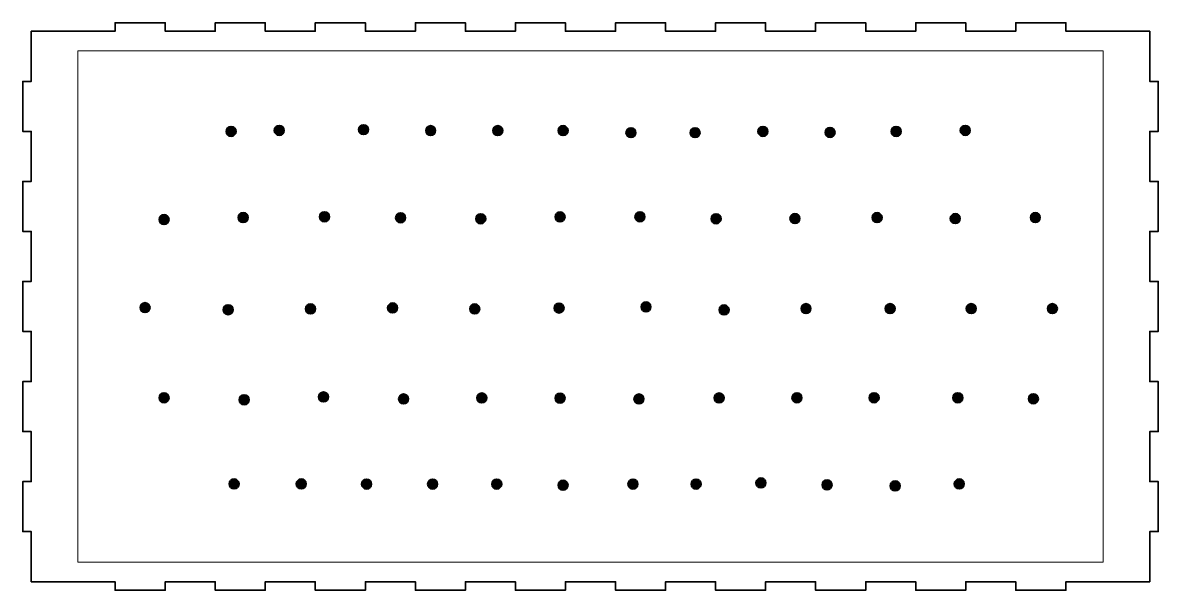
# Model space of a CAD drawing. Header units: millimetres. Extents: x 1 to 1629, y -192 to 365.
# Drawn here: x 19.4 to 419.4, y -192.2 to 7.8 of the extents above; entities that cross this region are included whole.
import ezdxf

# ---------------------------------------------------------------- set-up
doc = ezdxf.new("R2010")
doc.units = ezdxf.units.MM
doc.header["$MEASUREMENT"] = 0
for name, color, linetype, lineweight in [('CorteExterno', 7, 'Continuous', 0), ('CorteInterno', 7, 'Continuous', 0), ('Preenchimento', 7, 'Continuous', 0)]:
    doc.layers.add(name, color=color, linetype=linetype, lineweight=lineweight)
picture_1 = doc.add_image_def('image1.png', size_in_pixel=(1024, 511))

# ---------------------------------------------------------------- blocks, each defined once
blk = doc.blocks.new('Block_3')
at = {"layer": 'CorteInterno', "true_color": 0x66b32e, "transparency": 33554687}
h = blk.add_hatch(color=85, dxfattribs=at)
h.dxf.hatch_style = 2
edge = h.paths.add_edge_path()
edge.add_arc((92.79, -30.52), 1.76, 0, 360)
h = blk.add_hatch(color=85, dxfattribs=at)
h.dxf.hatch_style = 2
edge = h.paths.add_edge_path()
edge.add_arc((109.73, -30.17), 1.76, 0, 360)
h = blk.add_hatch(color=85, dxfattribs=at)
h.dxf.hatch_style = 2
edge = h.paths.add_edge_path()
edge.add_arc((139.44, -29.89), 1.76, 0, 360)
h = blk.add_hatch(color=85, dxfattribs=at)
h.dxf.hatch_style = 2
edge = h.paths.add_edge_path()
edge.add_arc((163.08, -30.24), 1.76, 0, 360)
h = blk.add_hatch(color=85, dxfattribs=at)
h.dxf.hatch_style = 2
edge = h.paths.add_edge_path()
edge.add_arc((186.72, -30.24), 1.76, 0, 360)
h = blk.add_hatch(color=85, dxfattribs=at)
h.dxf.hatch_style = 2
edge = h.paths.add_edge_path()
edge.add_arc((209.74, -30.22), 1.76, 0, 360)
h = blk.add_hatch(color=85, dxfattribs=at)
h.dxf.hatch_style = 2
edge = h.paths.add_edge_path()
edge.add_arc((233.63, -30.95), 1.76, 0, 360)
h = blk.add_hatch(color=85, dxfattribs=at)
h.dxf.hatch_style = 2
edge = h.paths.add_edge_path()
edge.add_arc((256.21, -30.95), 1.76, 0, 360)
h = blk.add_hatch(color=85, dxfattribs=at)
h.dxf.hatch_style = 2
edge = h.paths.add_edge_path()
edge.add_arc((280.12, -30.52), 1.76, 0, 360)
h = blk.add_hatch(color=85, dxfattribs=at)
h.dxf.hatch_style = 2
edge = h.paths.add_edge_path()
edge.add_arc((303.76, -30.87), 1.76, 0, 360)
h = blk.add_hatch(color=85, dxfattribs=at)
h.dxf.hatch_style = 2
edge = h.paths.add_edge_path()
edge.add_arc((327.04, -30.52), 1.76, 0, 360)
h = blk.add_hatch(color=85, dxfattribs=at)
h.dxf.hatch_style = 2
edge = h.paths.add_edge_path()
edge.add_arc((351.38, -30.17), 1.76, 0, 360)
h = blk.add_hatch(color=85, dxfattribs=at)
h.dxf.hatch_style = 2
edge = h.paths.add_edge_path()
edge.add_arc((69.16, -61.57), 1.76, 0, 360)
h = blk.add_hatch(color=85, dxfattribs=at)
h.dxf.hatch_style = 2
edge = h.paths.add_edge_path()
edge.add_arc((97.03, -60.86), 1.76, 0, 360)
h = blk.add_hatch(color=85, dxfattribs=at)
h.dxf.hatch_style = 2
edge = h.paths.add_edge_path()
edge.add_arc((125.68, -60.58), 1.76, 0, 360)
h = blk.add_hatch(color=85, dxfattribs=at)
h.dxf.hatch_style = 2
edge = h.paths.add_edge_path()
edge.add_arc((152.5, -60.94), 1.76, 0, 360)
h = blk.add_hatch(color=85, dxfattribs=at)
h.dxf.hatch_style = 2
edge = h.paths.add_edge_path()
edge.add_arc((180.72, -61.29), 1.76, 0, 360)
h = blk.add_hatch(color=85, dxfattribs=at)
h.dxf.hatch_style = 2
edge = h.paths.add_edge_path()
edge.add_arc((208.65, -60.64), 1.76, 0, 360)
h = blk.add_hatch(color=85, dxfattribs=at)
h.dxf.hatch_style = 2
edge = h.paths.add_edge_path()
edge.add_arc((236.81, -60.58), 1.76, 0, 360)
h = blk.add_hatch(color=85, dxfattribs=at)
h.dxf.hatch_style = 2
edge = h.paths.add_edge_path()
edge.add_arc((263.62, -61.29), 1.76, 0, 360)
h = blk.add_hatch(color=85, dxfattribs=at)
h.dxf.hatch_style = 2
edge = h.paths.add_edge_path()
edge.add_arc((291.41, -61.21), 1.76, 0, 360)
h = blk.add_hatch(color=85, dxfattribs=at)
h.dxf.hatch_style = 2
edge = h.paths.add_edge_path()
edge.add_arc((320.34, -60.86), 1.76, 0, 360)
h = blk.add_hatch(color=85, dxfattribs=at)
h.dxf.hatch_style = 2
edge = h.paths.add_edge_path()
edge.add_arc((347.85, -61.21), 1.76, 0, 360)
h = blk.add_hatch(color=85, dxfattribs=at)
h.dxf.hatch_style = 2
edge = h.paths.add_edge_path()
edge.add_arc((376.07, -60.86), 1.76, 0, 360)
h = blk.add_hatch(color=85, dxfattribs=at)
h.dxf.hatch_style = 2
edge = h.paths.add_edge_path()
edge.add_arc((62.46, -92.61), 1.76, 0, 360)
h = blk.add_hatch(color=85, dxfattribs=at)
h.dxf.hatch_style = 2
edge = h.paths.add_edge_path()
edge.add_arc((91.74, -93.32), 1.76, 0, 360)
h = blk.add_hatch(color=85, dxfattribs=at)
h.dxf.hatch_style = 2
edge = h.paths.add_edge_path()
edge.add_arc((120.75, -93.04), 1.76, 0, 360)
h = blk.add_hatch(color=85, dxfattribs=at)
h.dxf.hatch_style = 2
edge = h.paths.add_edge_path()
edge.add_arc((149.67, -92.69), 1.76, 0, 360)
h = blk.add_hatch(color=85, dxfattribs=at)
h.dxf.hatch_style = 2
edge = h.paths.add_edge_path()
edge.add_arc((178.6, -93.04), 1.76, 0, 360)
h = blk.add_hatch(color=85, dxfattribs=at)
h.dxf.hatch_style = 2
edge = h.paths.add_edge_path()
edge.add_arc((208.3, -92.75), 1.76, 0, 360)
h = blk.add_hatch(color=85, dxfattribs=at)
h.dxf.hatch_style = 2
edge = h.paths.add_edge_path()
edge.add_arc((238.93, -92.33), 1.76, 0, 360)
h = blk.add_hatch(color=85, dxfattribs=at)
h.dxf.hatch_style = 2
edge = h.paths.add_edge_path()
edge.add_arc((266.44, -93.39), 1.76, 0, 360)
h = blk.add_hatch(color=85, dxfattribs=at)
h.dxf.hatch_style = 2
edge = h.paths.add_edge_path()
edge.add_arc((295.29, -92.96), 1.76, 0, 360)
h = blk.add_hatch(color=85, dxfattribs=at)
h.dxf.hatch_style = 2
edge = h.paths.add_edge_path()
edge.add_arc((324.92, -92.96), 1.76, 0, 360)
h = blk.add_hatch(color=85, dxfattribs=at)
h.dxf.hatch_style = 2
edge = h.paths.add_edge_path()
edge.add_arc((353.5, -92.96), 1.76, 0, 360)
h = blk.add_hatch(color=85, dxfattribs=at)
h.dxf.hatch_style = 2
edge = h.paths.add_edge_path()
edge.add_arc((382.07, -92.96), 1.76, 0, 360)
h = blk.add_hatch(color=85, dxfattribs=at)
h.dxf.hatch_style = 2
edge = h.paths.add_edge_path()
edge.add_arc((69.16, -124.36), 1.76, 0, 360)
h = blk.add_hatch(color=85, dxfattribs=at)
h.dxf.hatch_style = 2
edge = h.paths.add_edge_path()
edge.add_arc((97.38, -125.07), 1.76, 0, 360)
h = blk.add_hatch(color=85, dxfattribs=at)
h.dxf.hatch_style = 2
edge = h.paths.add_edge_path()
edge.add_arc((125.33, -124.08), 1.76, 0, 360)
h = blk.add_hatch(color=85, dxfattribs=at)
h.dxf.hatch_style = 2
edge = h.paths.add_edge_path()
edge.add_arc((153.55, -124.79), 1.76, 0, 360)
h = blk.add_hatch(color=85, dxfattribs=at)
h.dxf.hatch_style = 2
edge = h.paths.add_edge_path()
edge.add_arc((181.07, -124.44), 1.76, 0, 360)
h = blk.add_hatch(color=85, dxfattribs=at)
h.dxf.hatch_style = 2
edge = h.paths.add_edge_path()
edge.add_arc((208.65, -124.5), 1.76, 0, 360)
h = blk.add_hatch(color=85, dxfattribs=at)
h.dxf.hatch_style = 2
edge = h.paths.add_edge_path()
edge.add_arc((236.46, -124.79), 1.76, 0, 360)
h = blk.add_hatch(color=85, dxfattribs=at)
h.dxf.hatch_style = 2
edge = h.paths.add_edge_path()
edge.add_arc((264.68, -124.44), 1.76, 0, 360)
h = blk.add_hatch(color=85, dxfattribs=at)
h.dxf.hatch_style = 2
edge = h.paths.add_edge_path()
edge.add_arc((292.11, -124.36), 1.76, 0, 360)
h = blk.add_hatch(color=85, dxfattribs=at)
h.dxf.hatch_style = 2
edge = h.paths.add_edge_path()
edge.add_arc((319.28, -124.36), 1.76, 0, 360)
h = blk.add_hatch(color=85, dxfattribs=at)
h.dxf.hatch_style = 2
edge = h.paths.add_edge_path()
edge.add_arc((348.77, -124.36), 1.76, 0, 360)
h = blk.add_hatch(color=85, dxfattribs=at)
h.dxf.hatch_style = 2
edge = h.paths.add_edge_path()
edge.add_arc((375.37, -124.71), 1.76, 0, 360)
h = blk.add_hatch(color=85, dxfattribs=at)
h.dxf.hatch_style = 2
edge = h.paths.add_edge_path()
edge.add_arc((93.85, -154.7), 1.76, 0, 360)
h = blk.add_hatch(color=85, dxfattribs=at)
h.dxf.hatch_style = 2
edge = h.paths.add_edge_path()
edge.add_arc((117.49, -154.7), 1.76, 0, 360)
h = blk.add_hatch(color=85, dxfattribs=at)
h.dxf.hatch_style = 2
edge = h.paths.add_edge_path()
edge.add_arc((140.5, -154.77), 1.76, 0, 360)
h = blk.add_hatch(color=85, dxfattribs=at)
h.dxf.hatch_style = 2
edge = h.paths.add_edge_path()
edge.add_arc((163.78, -154.77), 1.76, 0, 360)
h = blk.add_hatch(color=85, dxfattribs=at)
h.dxf.hatch_style = 2
edge = h.paths.add_edge_path()
edge.add_arc((186.36, -154.77), 1.76, 0, 360)
h = blk.add_hatch(color=85, dxfattribs=at)
h.dxf.hatch_style = 2
edge = h.paths.add_edge_path()
edge.add_arc((209.71, -155.19), 1.76, 0, 360)
h = blk.add_hatch(color=85, dxfattribs=at)
h.dxf.hatch_style = 2
edge = h.paths.add_edge_path()
edge.add_arc((234.34, -154.77), 1.76, 0, 360)
h = blk.add_hatch(color=85, dxfattribs=at)
h.dxf.hatch_style = 2
edge = h.paths.add_edge_path()
edge.add_arc((256.57, -154.77), 1.76, 0, 360)
h = blk.add_hatch(color=85, dxfattribs=at)
h.dxf.hatch_style = 2
edge = h.paths.add_edge_path()
edge.add_arc((279.41, -154.35), 1.76, 0, 360)
h = blk.add_hatch(color=85, dxfattribs=at)
h.dxf.hatch_style = 2
edge = h.paths.add_edge_path()
edge.add_arc((302.7, -155.05), 1.76, 0, 360)
h = blk.add_hatch(color=85, dxfattribs=at)
h.dxf.hatch_style = 2
edge = h.paths.add_edge_path()
edge.add_arc((326.69, -155.41), 1.76, 0, 360)
h = blk.add_hatch(color=85, dxfattribs=at)
h.dxf.hatch_style = 2
edge = h.paths.add_edge_path()
edge.add_arc((349.26, -154.7), 1.76, 0, 360)
at = {"layer": 'CorteInterno', "color": 18, "lineweight": 35, "true_color": 0x020202}
for centre in [(92.79, -30.52), (109.73, -30.17), (139.44, -29.89), (163.08, -30.24), (186.72, -30.24), (209.74, -30.22), (233.63, -30.95), (256.21, -30.95), (280.12, -30.52), (303.76, -30.87), (327.04, -30.52), (351.38, -30.17), (69.16, -61.57), (97.03, -60.86), (125.68, -60.58), (152.5, -60.94), (180.72, -61.29), (208.65, -60.64), (236.81, -60.58), (263.62, -61.29), (291.41, -61.21), (320.34, -60.86), (347.85, -61.21), (376.07, -60.86), (62.46, -92.61), (91.74, -93.32), (120.75, -93.04), (149.67, -92.69), (178.6, -93.04), (208.3, -92.75), (238.93, -92.33), (266.44, -93.39), (295.29, -92.96), (324.92, -92.96), (353.5, -92.96), (382.07, -92.96), (69.16, -124.36), (97.38, -125.07), (125.33, -124.08), (153.55, -124.79), (181.07, -124.44), (208.65, -124.5), (236.46, -124.79), (264.68, -124.44), (292.11, -124.36), (319.28, -124.36), (348.77, -124.36), (375.37, -124.71), (93.85, -154.7), (117.49, -154.7), (140.5, -154.77), (163.78, -154.77), (186.36, -154.77), (209.71, -155.19), (234.34, -154.77), (256.57, -154.77), (279.41, -154.35), (302.7, -155.05), (326.69, -155.41), (349.26, -154.7)]:
    blk.add_circle(centre, 1.76, dxfattribs=at)

msp = doc.modelspace()

# ---------------------------------------------------------------- linework, layer by layer
at = {"layer": 'CorteExterno', "color": 250, "lineweight": 35, "true_color": 0x1d1d1b}
msp.add_open_spline([(22.38, 4.8), (22.38, 4.8), (22.38, -12.89), (22.38, -12.89), (22.38, -12.89), (19.38, -12.89), (19.38, -12.89), (19.38, -12.89), (19.38, -30.51), (19.38, -30.51), (19.38, -30.51), (22.38, -30.51), (22.38, -30.51), (22.38, -30.51), (22.38, -48.14), (22.38, -48.14), (22.38, -48.14), (19.38, -48.14), (19.38, -48.14), (19.38, -48.14), (19.38, -65.76), (19.38, -65.76), (19.38, -65.76), (22.38, -65.76), (22.38, -65.76), (22.38, -65.76), (22.38, -83.39), (22.38, -83.39), (22.38, -83.39), (19.38, -83.39), (19.38, -83.39), (19.38, -83.39), (19.38, -101.01), (19.38, -101.01), (19.38, -101.01), (22.38, -101.01), (22.38, -101.01), (22.38, -101.01), (22.38, -118.64), (22.38, -118.64), (22.38, -118.64), (19.38, -118.64), (19.38, -118.64), (19.38, -118.64), (19.38, -136.26), (19.38, -136.26), (19.38, -136.26), (22.38, -136.26), (22.38, -136.26), (22.38, -136.26), (22.38, -153.89), (22.38, -153.89), (22.38, -153.89), (19.38, -153.89), (19.38, -153.89), (19.38, -153.89), (19.38, -171.51), (19.38, -171.51), (19.38, -171.51), (22.38, -171.51), (22.38, -171.51), (22.38, -171.51), (22.38, -189.2), (22.38, -189.2), (22.38, -189.2), (51.94, -189.2), (51.94, -189.2), (51.94, -189.2), (51.94, -192.2), (51.94, -192.2), (51.94, -192.2), (69.57, -192.2), (69.57, -192.2), (69.57, -192.2), (69.57, -189.2), (69.57, -189.2), (69.57, -189.2), (87.19, -189.2), (87.19, -189.2), (87.19, -189.2), (87.19, -192.2), (87.19, -192.2), (87.19, -192.2), (104.82, -192.2), (104.82, -192.2), (104.82, -192.2), (104.82, -189.2), (104.82, -189.2), (104.82, -189.2), (122.44, -189.2), (122.44, -189.2), (122.44, -189.2), (122.44, -192.2), (122.44, -192.2), (122.44, -192.2), (140.07, -192.2), (140.07, -192.2), (140.07, -192.2), (140.07, -189.2), (140.07, -189.2), (140.07, -189.2), (157.69, -189.2), (157.69, -189.2), (157.69, -189.2), (157.69, -192.2), (157.69, -192.2), (157.69, -192.2), (175.32, -192.2), (175.32, -192.2), (175.32, -192.2), (175.32, -189.2), (175.32, -189.2), (175.32, -189.2), (192.94, -189.2), (192.94, -189.2), (192.94, -189.2), (192.94, -192.2), (192.94, -192.2), (192.94, -192.2), (210.57, -192.2), (210.57, -192.2), (210.57, -192.2), (210.57, -189.2), (210.57, -189.2), (210.57, -189.2), (228.19, -189.2), (228.19, -189.2), (228.19, -189.2), (228.19, -192.2), (228.19, -192.2), (228.19, -192.2), (245.82, -192.2), (245.82, -192.2), (245.82, -192.2), (245.82, -189.2), (245.82, -189.2), (245.82, -189.2), (263.44, -189.2), (263.44, -189.2), (263.44, -189.2), (263.44, -192.2), (263.44, -192.2), (263.44, -192.2), (281.07, -192.2), (281.07, -192.2), (281.07, -192.2), (281.07, -189.2), (281.07, -189.2), (281.07, -189.2), (298.69, -189.2), (298.69, -189.2), (298.69, -189.2), (298.69, -192.2), (298.69, -192.2), (298.69, -192.2), (316.32, -192.2), (316.32, -192.2), (316.32, -192.2), (316.32, -189.2), (316.32, -189.2), (316.32, -189.2), (333.94, -189.2), (333.94, -189.2), (333.94, -189.2), (333.94, -192.2), (333.94, -192.2), (333.94, -192.2), (351.57, -192.2), (351.57, -192.2), (351.57, -192.2), (351.57, -189.2), (351.57, -189.2), (351.57, -189.2), (369.19, -189.2), (369.19, -189.2), (369.19, -189.2), (369.19, -192.2), (369.19, -192.2), (369.19, -192.2), (386.82, -192.2), (386.82, -192.2), (386.82, -192.2), (386.82, -189.2), (386.82, -189.2), (386.82, -189.2), (404.44, -189.2), (404.44, -189.2), (404.44, -189.2), (416.38, -189.2), (416.38, -189.2), (416.38, -189.2), (416.38, -171.51), (416.38, -171.51), (416.38, -171.51), (419.38, -171.51), (419.38, -171.51), (419.38, -171.51), (419.38, -153.89), (419.38, -153.89), (419.38, -153.89), (416.38, -153.89), (416.38, -153.89), (416.38, -153.89), (416.38, -136.26), (416.38, -136.26), (416.38, -136.26), (419.38, -136.26), (419.38, -136.26), (419.38, -136.26), (419.38, -118.64), (419.38, -118.64), (419.38, -118.64), (416.38, -118.64), (416.38, -118.64), (416.38, -118.64), (416.38, -101.01), (416.38, -101.01), (416.38, -101.01), (419.38, -101.01), (419.38, -101.01), (419.38, -101.01), (419.38, -83.39), (419.38, -83.39), (419.38, -83.39), (416.38, -83.39), (416.38, -83.39), (416.38, -83.39), (416.38, -65.76), (416.38, -65.76), (416.38, -65.76), (419.38, -65.76), (419.38, -65.76), (419.38, -65.76), (419.38, -48.14), (419.38, -48.14), (419.38, -48.14), (416.38, -48.14), (416.38, -48.14), (416.38, -48.14), (416.38, -30.51), (416.38, -30.51), (416.38, -30.51), (419.38, -30.51), (419.38, -30.51), (419.38, -30.51), (419.38, -12.89), (419.38, -12.89), (419.38, -12.89), (416.38, -12.89), (416.38, -12.89), (416.38, -12.89), (416.38, 4.8), (416.38, 4.8), (416.38, 4.8), (386.82, 4.8), (386.82, 4.8), (386.82, 4.8), (386.82, 7.8), (386.82, 7.8), (386.82, 7.8), (369.19, 7.8), (369.19, 7.8), (369.19, 7.8), (369.19, 4.8), (369.19, 4.8), (369.19, 4.8), (351.57, 4.8), (351.57, 4.8), (351.57, 4.8), (351.57, 7.8), (351.57, 7.8), (351.57, 7.8), (333.94, 7.8), (333.94, 7.8), (333.94, 7.8), (333.94, 4.8), (333.94, 4.8), (333.94, 4.8), (316.32, 4.8), (316.32, 4.8), (316.32, 4.8), (316.32, 7.8), (316.32, 7.8), (316.32, 7.8), (298.69, 7.8), (298.69, 7.8), (298.69, 7.8), (298.69, 4.8), (298.69, 4.8), (298.69, 4.8), (281.07, 4.8), (281.07, 4.8), (281.07, 4.8), (281.07, 7.8), (281.07, 7.8), (281.07, 7.8), (263.44, 7.8), (263.44, 7.8), (263.44, 7.8), (263.44, 4.8), (263.44, 4.8), (263.44, 4.8), (245.82, 4.8), (245.82, 4.8), (245.82, 4.8), (245.82, 7.8), (245.82, 7.8), (245.82, 7.8), (228.19, 7.8), (228.19, 7.8), (228.19, 7.8), (228.19, 4.8), (228.19, 4.8), (228.19, 4.8), (210.57, 4.8), (210.57, 4.8), (210.57, 4.8), (210.57, 7.8), (210.57, 7.8), (210.57, 7.8), (192.94, 7.8), (192.94, 7.8), (192.94, 7.8), (192.94, 4.8), (192.94, 4.8), (192.94, 4.8), (175.32, 4.8), (175.32, 4.8), (175.32, 4.8), (175.32, 7.8), (175.32, 7.8), (175.32, 7.8), (157.69, 7.8), (157.69, 7.8), (157.69, 7.8), (157.69, 4.8), (157.69, 4.8), (157.69, 4.8), (140.07, 4.8), (140.07, 4.8), (140.07, 4.8), (140.07, 7.8), (140.07, 7.8), (140.07, 7.8), (122.44, 7.8), (122.44, 7.8), (122.44, 7.8), (122.44, 4.8), (122.44, 4.8), (122.44, 4.8), (104.82, 4.8), (104.82, 4.8), (104.82, 4.8), (104.82, 7.8), (104.82, 7.8), (104.82, 7.8), (87.19, 7.8), (87.19, 7.8), (87.19, 7.8), (87.19, 4.8), (87.19, 4.8), (87.19, 4.8), (69.57, 4.8), (69.57, 4.8), (69.57, 4.8), (69.57, 7.8), (69.57, 7.8), (69.57, 7.8), (51.94, 7.8), (51.94, 7.8), (51.94, 7.8), (51.94, 4.8), (51.94, 4.8), (51.94, 4.8), (34.32, 4.8), (34.32, 4.8), (34.32, 4.8), (22.38, 4.8), (22.38, 4.8)], degree=3, knots=[0, 0, 0, 0, 1, 1, 1, 2, 2, 2, 3, 3, 3, 4, 4, 4, 5, 5, 5, 6, 6, 6, 7, 7, 7, 8, 8, 8, 9, 9, 9, 10, 10, 10, 11, 11, 11, 12, 12, 12, 13, 13, 13, 14, 14, 14, 15, 15, 15, 16, 16, 16, 17, 17, 17, 18, 18, 18, 19, 19, 19, 20, 20, 20, 21, 21, 21, 22, 22, 22, 23, 23, 23, 24, 24, 24, 25, 25, 25, 26, 26, 26, 27, 27, 27, 28, 28, 28, 29, 29, 29, 30, 30, 30, 31, 31, 31, 32, 32, 32, 33, 33, 33, 34, 34, 34, 35, 35, 35, 36, 36, 36, 37, 37, 37, 38, 38, 38, 39, 39, 39, 40, 40, 40, 41, 41, 41, 42, 42, 42, 43, 43, 43, 44, 44, 44, 45, 45, 45, 46, 46, 46, 47, 47, 47, 48, 48, 48, 49, 49, 49, 50, 50, 50, 51, 51, 51, 52, 52, 52, 53, 53, 53, 54, 54, 54, 55, 55, 55, 56, 56, 56, 57, 57, 57, 58, 58, 58, 59, 59, 59, 60, 60, 60, 61, 61, 61, 62, 62, 62, 63, 63, 63, 64, 64, 64, 65, 65, 65, 66, 66, 66, 67, 67, 67, 68, 68, 68, 69, 69, 69, 70, 70, 70, 71, 71, 71, 72, 72, 72, 73, 73, 73, 74, 74, 74, 75, 75, 75, 76, 76, 76, 77, 77, 77, 78, 78, 78, 79, 79, 79, 80, 80, 80, 81, 81, 81, 82, 82, 82, 83, 83, 83, 84, 84, 84, 85, 85, 85, 86, 86, 86, 87, 87, 87, 88, 88, 88, 89, 89, 89, 90, 90, 90, 91, 91, 91, 92, 92, 92, 93, 93, 93, 94, 94, 94, 95, 95, 95, 96, 96, 96, 97, 97, 97, 98, 98, 98, 99, 99, 99, 100, 100, 100, 101, 101, 101, 102, 102, 102, 103, 103, 103, 104, 104, 104, 105, 105, 105, 106, 106, 106, 107, 107, 107, 108, 108, 108, 109, 109, 109, 110, 110, 110, 111, 111, 111, 112, 112, 112, 113, 113, 113, 114, 114, 114, 115, 115, 115, 116, 116, 116, 117, 117, 117, 118, 118, 118, 119, 119, 119, 120, 120, 120, 121, 121, 121, 122, 122, 122, 123, 123, 123, 124, 124, 124, 125, 125, 125, 126, 126, 126, 126], dxfattribs=at)

# ---------------------------------------------------------------- block references
at = {"layer": 'CorteInterno'}
msp.add_blockref('Block_3', (0, 0), dxfattribs=at)

# ---------------------------------------------------------------- pictures from other files: only their frames are drawn
at = {"layer": 'Preenchimento'}
image = msp.add_image(picture_1, insert=(38.76, -182.34), size_in_units=(361.24, 180.27), dxfattribs=at)

doc.saveas('drawing.dxf')
